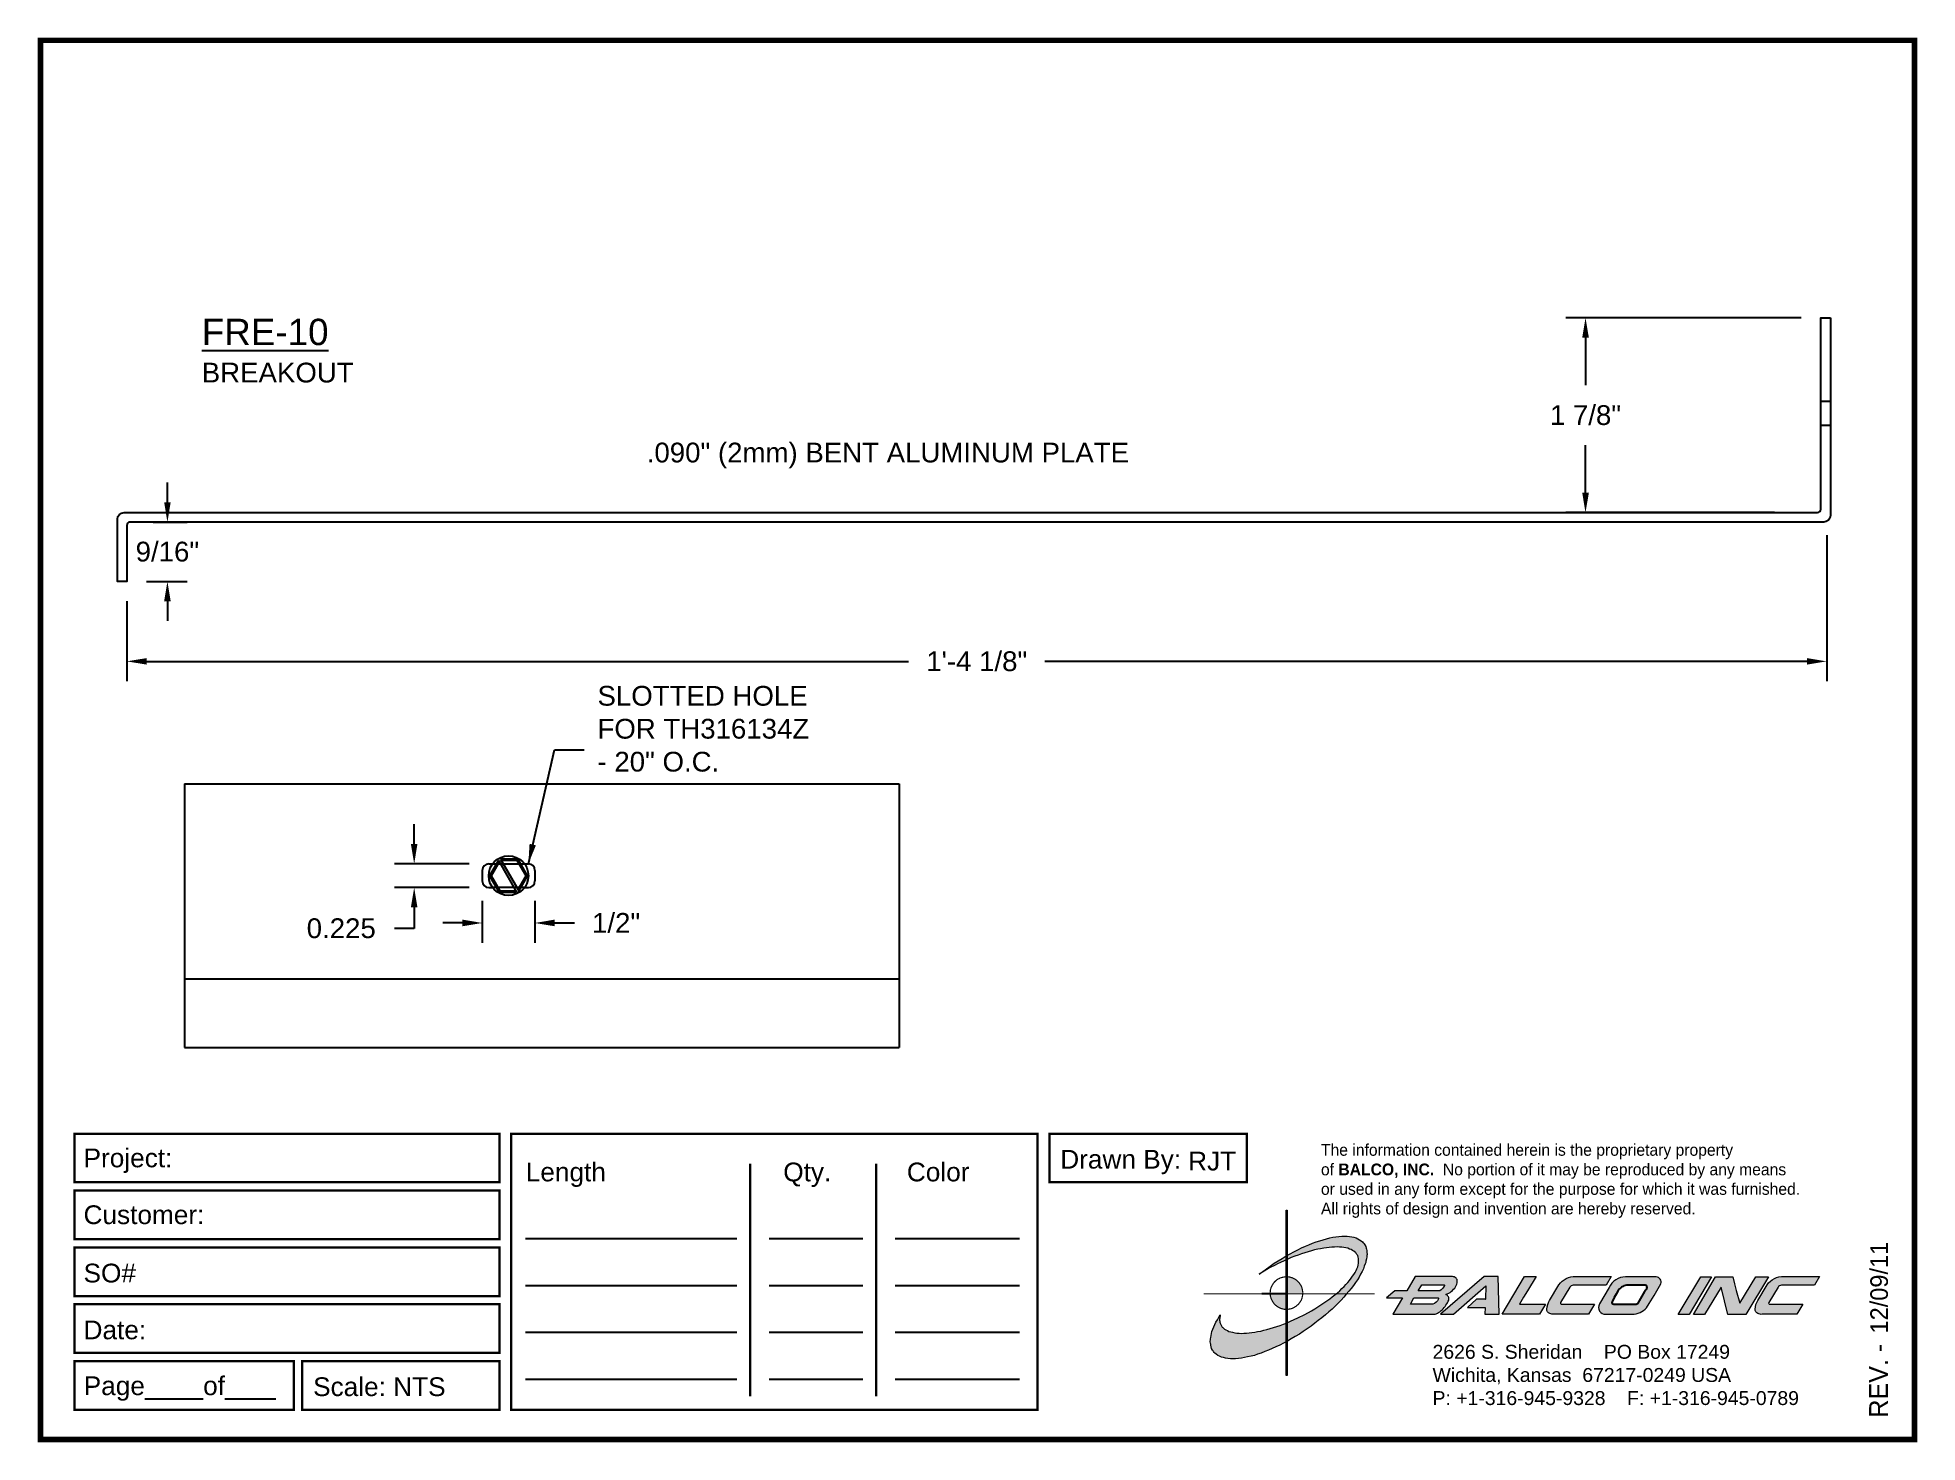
# Paper-space layout 'Breakout' of a CAD drawing. Header units: inches. Extents: x 0 to 10, y 0 to 7.5.
# The model-space entities are those that its viewports show. They can reach past a viewport. Long polylines and large blocks are cut down to what shows.
import ezdxf

# ---------------------------------------------------------------- set-up
doc = ezdxf.new("R2010")
doc.units = ezdxf.units.IN
doc.header["$MEASUREMENT"] = 0
doc.linetypes.add('HIDDEN', pattern=[0.375, 0.25, -0.125])
for name, color, linetype in [('ANCHORS', 4, 'Continuous'), ('Border', 7, 'Continuous'), ('DIMENSIONS', 3, 'Continuous'), ('METALS', 7, 'Continuous'), ('TEXT', 2, 'Continuous')]:
    doc.layers.add(name, color=color, linetype=linetype)
doc.styles.add('ARIAL', font='arial.ttf')
doc.styles.add('Copyright', font='ERASDEMI.TTF')
doc.dimstyles.new('Arial', dxfattribs={"dimtxt": 0.1875, "dimasz": 0.1875, "dimexe": 0.1875, "dimexo": 0.1875, "dimgap": 0.1875, "dimtad": 0, "dimtih": 1, "dimtoh": 1, "dimdec": 4, "dimzin": 3, "dimdsep": 46, "dimlunit": 4, "dimtxsty": 'ARIAL', "dimcen": 0.1875, "dimadec": 0, "dimazin": 0, "dimtfac": 1, "dimtdec": 4, "dimtofl": 0, "dimtmove": 0, "dimatfit": 3, "dimfxl": 0, "dimfrac": 2, "dimtolj": 1, "dimtzin": 0, "dimarcsym": 0})

# ---------------------------------------------------------------- blocks, each defined once
blk = doc.blocks.new('ACADlogo')
h = blk.add_hatch(color=256)
h.paths.add_polyline_path([(-3.346, 1.223), (-3.351, 1.223), (-3.351, 0.979), (-3.346, 0.982)])
h.paths.add_polyline_path([(-3.346, 0.961), (-3.351, 0.959), (-3.351, 0.868), (-3.346, 0.868)])
h.paths.add_polyline_path([(-3.346, 0.777), (-3.351, 0.777), (-3.351, 0.699), (-3.351, 0.695), (-3.35, 0.695), (-3.346, 0.695)])
h.paths.add_polyline_path([(-3.346, 0.864), (-3.346, 0.868), (-3.35, 0.868), (-3.351, 0.868), (-3.351, 0.777), (-3.346, 0.777), (-3.346, 0.778), (-3.348, 0.778)])
h.paths.add_polyline_path([(-3.346, 0.524), (-3.351, 0.521), (-3.351, 0.342), (-3.346, 0.342)])
h.paths.add_polyline_path([(-3.346, 0.695), (-3.351, 0.695), (-3.351, 0.621), (-3.346, 0.623)])
h.paths.add_polyline_path([(-3.346, 0.623), (-3.351, 0.621), (-3.351, 0.521), (-3.346, 0.524)])
h.paths.add_polyline_path([(-3.346, 0.982), (-3.351, 0.979), (-3.351, 0.959), (-3.346, 0.961)])
h = blk.add_hatch(color=175)
h.paths.add_polyline_path([(-3.518, 0.573), (-3.534, 0.571), (-3.548, 0.569), (-3.562, 0.567), (-3.576, 0.567), (-3.589, 0.566), (-3.602, 0.567), (-3.614, 0.568), (-3.625, 0.569), (-3.636, 0.572), (-3.646, 0.574), (-3.656, 0.577), (-3.664, 0.581), (-3.673, 0.585), (-3.679, 0.589), (-3.685, 0.595), (-3.688, 0.598), (-3.691, 0.6), (-3.695, 0.607), (-3.699, 0.614), (-3.703, 0.621), (-3.704, 0.626), (-3.705, 0.631), (-3.706, 0.637), (-3.706, 0.642), (-3.705, 0.648), (-3.705, 0.653), (-3.703, 0.659), (-3.702, 0.665), (-3.71, 0.652), (-3.717, 0.639), (-3.725, 0.626), (-3.731, 0.613), (-3.737, 0.601), (-3.741, 0.589), (-3.746, 0.577), (-3.749, 0.566), (-3.751, 0.555), (-3.753, 0.544), (-3.754, 0.538), (-3.754, 0.533), (-3.755, 0.523), (-3.754, 0.513), (-3.753, 0.508), (-3.752, 0.503), (-3.75, 0.494), (-3.748, 0.486), (-3.743, 0.477), (-3.74, 0.473), (-3.738, 0.469), (-3.734, 0.465), (-3.73, 0.461), (-3.723, 0.455), (-3.715, 0.449), (-3.706, 0.445), (-3.695, 0.44), (-3.685, 0.437), (-3.674, 0.434), (-3.661, 0.432), (-3.648, 0.431), (-3.634, 0.431), (-3.62, 0.431), (-3.604, 0.433), (-3.588, 0.435), (-3.572, 0.438), (-3.556, 0.441), (-3.538, 0.445), (-3.52, 0.449), (-3.503, 0.456), (-3.483, 0.461), (-3.464, 0.469), (-3.445, 0.477), (-3.426, 0.485), (-3.406, 0.494), (-3.385, 0.503), (-3.364, 0.514), (-3.351, 0.521), (-3.351, 0.621), (-3.364, 0.616), (-3.382, 0.609), (-3.4, 0.603), (-3.418, 0.598), (-3.436, 0.592), (-3.453, 0.587), (-3.47, 0.583), (-3.486, 0.579), (-3.503, 0.576)])
h.paths.add_polyline_path([(-3.215, 0.687), (-3.251, 0.667), (-3.289, 0.649), (-3.327, 0.631), (-3.345, 0.623), (-3.346, 0.623), (-3.346, 0.524), (-3.343, 0.525), (-3.323, 0.537), (-3.302, 0.549), (-3.28, 0.563), (-3.259, 0.577), (-3.238, 0.59), (-3.218, 0.605), (-3.198, 0.62), (-3.179, 0.635), (-3.16, 0.65), (-3.141, 0.665), (-3.123, 0.681), (-3.106, 0.696), (-3.089, 0.712), (-3.074, 0.727), (-3.058, 0.743), (-3.043, 0.759), (-3.03, 0.775), (-3.028, 0.777), (-3.085, 0.777), (-3.091, 0.772), (-3.105, 0.761), (-3.118, 0.75), (-3.134, 0.739), (-3.149, 0.729), (-3.165, 0.718), (-3.182, 0.707), (-3.198, 0.697)])
h.paths.add_polyline_path([(-2.921, 1.009), (-2.922, 1.015), (-2.924, 1.02), (-2.926, 1.029), (-2.931, 1.038), (-2.934, 1.043), (-2.936, 1.047), (-2.94, 1.05), (-2.943, 1.054), (-2.951, 1.06), (-2.959, 1.066), (-2.968, 1.071), (-2.978, 1.075), (-2.989, 1.079), (-3, 1.081), (-3.013, 1.083), (-3.026, 1.084), (-3.04, 1.084), (-3.054, 1.084), (-3.07, 1.083), (-3.085, 1.081), (-3.102, 1.079), (-3.118, 1.075), (-3.136, 1.07), (-3.153, 1.066), (-3.171, 1.06), (-3.191, 1.054), (-3.21, 1.047), (-3.229, 1.039), (-3.248, 1.031), (-3.268, 1.022), (-3.289, 1.012), (-3.31, 1.002), (-3.33, 0.991), (-3.346, 0.982), (-3.346, 0.961), (-3.342, 0.962), (-3.323, 0.971), (-3.305, 0.978), (-3.287, 0.984), (-3.268, 0.991), (-3.251, 0.996), (-3.234, 1.002), (-3.216, 1.007), (-3.199, 1.011), (-3.182, 1.015), (-3.167, 1.018), (-3.15, 1.021), (-3.136, 1.023), (-3.121, 1.025), (-3.107, 1.026), (-3.093, 1.026), (-3.079, 1.027), (-3.067, 1.026), (-3.054, 1.026), (-3.043, 1.025), (-3.032, 1.022), (-3.022, 1.02), (-3.013, 1.016), (-3.004, 1.013), (-2.997, 1.009), (-2.989, 1.005), (-2.983, 0.999), (-2.98, 0.996), (-2.978, 0.994), (-2.973, 0.987), (-2.969, 0.981), (-2.967, 0.973), (-2.965, 0.965), (-2.964, 0.957), (-2.964, 0.949), (-2.964, 0.944), (-2.965, 0.94), (-2.967, 0.93), (-2.969, 0.921), (-2.973, 0.911), (-2.978, 0.901), (-2.983, 0.891), (-2.989, 0.881), (-2.996, 0.871), (-3.004, 0.86), (-3.012, 0.849), (-3.021, 0.838), (-3.032, 0.827), (-3.042, 0.816), (-3.053, 0.805), (-3.065, 0.794), (-3.077, 0.783), (-3.085, 0.777), (-3.028, 0.777), (-3.016, 0.791), (-3.004, 0.806), (-2.992, 0.822), (-2.981, 0.837), (-2.971, 0.852), (-2.962, 0.866), (-2.954, 0.882), (-2.946, 0.896), (-2.939, 0.91), (-2.934, 0.924), (-2.929, 0.938), (-2.926, 0.944), (-2.925, 0.951), (-2.922, 0.963), (-2.92, 0.975), (-2.92, 0.982), (-2.919, 0.987), (-2.92, 0.999), (-2.92, 1.005)])
h.paths.add_polyline_path([(-3.372, 0.966), (-3.393, 0.953), (-3.415, 0.94), (-3.435, 0.925), (-3.455, 0.911), (-3.475, 0.897), (-3.494, 0.882), (-3.468, 0.898), (-3.439, 0.915), (-3.41, 0.93), (-3.396, 0.938), (-3.38, 0.945), (-3.351, 0.959), (-3.351, 0.979)])
h = blk.add_hatch(color=256)
h.paths.add_polyline_path([(-3.268, 0.814), (-3.27, 0.819), (-3.273, 0.824), (-3.276, 0.828), (-3.279, 0.833), (-3.282, 0.837), (-3.286, 0.841), (-3.29, 0.845), (-3.294, 0.849), (-3.298, 0.852), (-3.303, 0.855), (-3.308, 0.858), (-3.313, 0.86), (-3.318, 0.863), (-3.323, 0.864), (-3.328, 0.866), (-3.334, 0.867), (-3.339, 0.868), (-3.345, 0.868), (-3.346, 0.868), (-3.346, 0.777), (-3.335, 0.777), (-3.262, 0.777), (-3.262, 0.781), (-3.262, 0.787), (-3.263, 0.792), (-3.264, 0.798), (-3.265, 0.803), (-3.266, 0.808)])
h.paths.add_polyline_path([(-3.351, 0.777), (-3.436, 0.777), (-3.435, 0.773), (-3.435, 0.768), (-3.434, 0.762), (-3.432, 0.757), (-3.431, 0.752), (-3.428, 0.747), (-3.426, 0.742), (-3.423, 0.737), (-3.42, 0.732), (-3.417, 0.728), (-3.414, 0.723), (-3.41, 0.719), (-3.406, 0.716), (-3.401, 0.712), (-3.397, 0.709), (-3.392, 0.706), (-3.387, 0.704), (-3.382, 0.701), (-3.377, 0.699), (-3.372, 0.698), (-3.367, 0.696), (-3.361, 0.695), (-3.356, 0.695), (-3.351, 0.695)])
h.paths.add_polyline_path([(-3.346, 0.868), (-3.35, 0.868), (-3.351, 0.868), (-3.351, 0.777), (-3.346, 0.777)])
h = blk.add_hatch(color=256)
h.paths.add_polyline_path([(-2.438, 0.844, 0.412988), (-2.461, 0.869), (-2.663, 0.869), (-2.707, 0.794), (-2.771, 0.794), (-2.815, 0.755), (-2.73, 0.755), (-2.781, 0.668), (-2.563, 0.668, 0.107996), (-2.538, 0.677, 0.108939), (-2.494, 0.724, 0.080345), (-2.483, 0.745, 0.419497), (-2.499, 0.773, 0.149928), (-2.447, 0.815, 0.134283)])
h.paths.add_polyline_path([(-2.507, 0.821, -0.209012), (-2.532, 0.794), (-2.538, 0.794), (-2.646, 0.794), (-2.627, 0.825), (-2.51, 0.825, -0.56619)], flags=16)
h.paths.add_polyline_path([(-2.538, 0.75, -0.241309), (-2.569, 0.722), (-2.688, 0.722), (-2.669, 0.755), (-2.541, 0.755, -0.56619)], flags=16)
for points in [[(-2.285, 0.819), (-2.287, 0.748), (-2.335, 0.748), (-2.383, 0.705), (-2.29, 0.705), (-2.292, 0.668), (-2.215, 0.668), (-2.221, 0.869), (-2.295, 0.869), (-2.527, 0.668), (-2.458, 0.668)], [(-2.018, 0.869), (-2.079, 0.869), (-2.198, 0.668), (-2, 0.668), (-1.968, 0.722), (-2.107, 0.722), (-2.085, 0.759), (-2.064, 0.794)], [(-1.617, 0.869), (-1.807, 0.869, 0.270182), (-1.896, 0.825), (-1.946, 0.742, 0.109019), (-1.961, 0.695, 0.340665), (-1.945, 0.672, 0.129907), (-1.923, 0.668), (-1.738, 0.668), (-1.706, 0.722), (-1.878, 0.722), (-1.882, 0.722, -0.601242), (-1.887, 0.731), (-1.838, 0.813, -0.253048), (-1.821, 0.823), (-1.645, 0.823)], [(-1.083, 0.867), (-1.14, 0.867), (-1.261, 0.667), (-1.26, 0.667), (-1.202, 0.667)], [(-0.96, 0.83), (-0.969, 0.867), (-1.061, 0.867), (-1.179, 0.667), (-1.12, 0.667), (-1.031, 0.812), (-0.995, 0.667), (-0.9, 0.667), (-0.778, 0.867), (-0.846, 0.867), (-0.931, 0.727), (-0.951, 0.795)], [(-0.507, 0.869), (-0.697, 0.869, 0.270182), (-0.786, 0.825), (-0.836, 0.742, 0.109019), (-0.85, 0.695, 0.340665), (-0.835, 0.672, 0.129907), (-0.812, 0.668), (-0.628, 0.668), (-0.595, 0.722), (-0.768, 0.722), (-0.772, 0.722, -0.601242), (-0.777, 0.731), (-0.728, 0.813, -0.253048), (-0.71, 0.823), (-0.534, 0.823)], [(-3.346, 0.623), (-3.351, 0.621), (-3.351, 0.521), (-3.346, 0.524)]]:
    blk.add_hatch(color=256).paths.add_polyline_path(points)
h = blk.add_hatch(color=256)
h.paths.add_polyline_path([(-1.377, 0.868), (-1.383, 0.868), (-1.383, 0.868), (-1.44, 0.868), (-1.492, 0.868), (-1.541, 0.868, 0.297712), (-1.628, 0.811), (-1.68, 0.723, 0.585116), (-1.646, 0.668), (-1.506, 0.668, 0.210586), (-1.429, 0.703), (-1.415, 0.726), (-1.389, 0.769), (-1.352, 0.831, 0.4352)])
h.paths.add_polyline_path([(-1.437, 0.823, -0.603783), (-1.428, 0.805), (-1.431, 0.801), (-1.434, 0.796), (-1.438, 0.789), (-1.474, 0.728, -0.229001), (-1.489, 0.722), (-1.494, 0.722), (-1.501, 0.722), (-1.597, 0.722), (-1.604, 0.722, -0.492401), (-1.613, 0.734), (-1.601, 0.757), (-1.591, 0.775), (-1.582, 0.791, -0.238368), (-1.535, 0.823)], flags=16)
for q in [(-3.48, 0.777), (-3.351, 0.642)]:
    blk.add_line((-3.351, 0.777), q)
at = {"color": 7, "lineweight": 0}
for points in [[(-3.351, 1.223), (-3.346, 1.223), (-3.346, 0.342), (-3.351, 0.342), (-3.351, 1.223)], [(-2.292, 0.668), (-2.215, 0.668), (-2.221, 0.869), (-2.295, 0.869), (-2.527, 0.668), (-2.458, 0.668), (-2.285, 0.819), (-2.287, 0.748), (-2.286, 0.748), (-2.335, 0.748), (-2.383, 0.705), (-2.29, 0.705), (-2.292, 0.668), (-2.292, 0.668)], [(-2.198, 0.668), (-2.079, 0.869), (-2.018, 0.869), (-2.064, 0.794), (-2.085, 0.759), (-2.107, 0.722), (-1.968, 0.722), (-2, 0.668), (-2.198, 0.668), (-2.198, 0.668)], [(-1.383, 0.868), (-1.383, 0.868)], [(-1.261, 0.667), (-1.14, 0.867), (-1.083, 0.867), (-1.202, 0.667), (-1.26, 0.667), (-1.261, 0.667), (-1.261, 0.667)], [(-0.9, 0.667), (-0.995, 0.667), (-1.031, 0.812), (-1.12, 0.667), (-1.179, 0.667), (-1.061, 0.867), (-0.969, 0.867), (-0.96, 0.83), (-0.951, 0.795), (-0.931, 0.727), (-0.846, 0.867), (-0.778, 0.867), (-0.9, 0.667), (-0.9, 0.667)]]:
    blk.add_lwpolyline(points, dxfattribs=at)
at = {"color": 175, "lineweight": 0}
blk.add_lwpolyline([(-2.926, 1.029), (-2.924, 1.02), (-2.922, 1.015), (-2.921, 1.009), (-2.92, 1.005), (-2.92, 0.999), (-2.919, 0.987), (-2.92, 0.982), (-2.92, 0.975), (-2.922, 0.963), (-2.925, 0.951), (-2.926, 0.944), (-2.929, 0.938), (-2.934, 0.924), (-2.939, 0.91), (-2.946, 0.896), (-2.954, 0.882), (-2.962, 0.866), (-2.971, 0.852), (-2.981, 0.837), (-2.992, 0.822), (-3.004, 0.806), (-3.016, 0.791), (-3.03, 0.775), (-3.043, 0.759), (-3.058, 0.743), (-3.074, 0.727), (-3.089, 0.712), (-3.106, 0.696), (-3.123, 0.681), (-3.141, 0.665), (-3.16, 0.65), (-3.179, 0.635), (-3.198, 0.62), (-3.218, 0.605), (-3.238, 0.59), (-3.259, 0.577), (-3.28, 0.563), (-3.302, 0.549), (-3.323, 0.537), (-3.343, 0.525), (-3.364, 0.514), (-3.385, 0.503), (-3.406, 0.494), (-3.426, 0.485), (-3.445, 0.477), (-3.464, 0.469), (-3.483, 0.461), (-3.503, 0.456), (-3.52, 0.449), (-3.538, 0.445), (-3.556, 0.441), (-3.572, 0.438), (-3.588, 0.435), (-3.604, 0.433), (-3.62, 0.431), (-3.634, 0.431), (-3.648, 0.431), (-3.661, 0.432), (-3.674, 0.434), (-3.685, 0.437), (-3.695, 0.44), (-3.706, 0.445), (-3.715, 0.449), (-3.723, 0.455), (-3.73, 0.461), (-3.734, 0.465), (-3.738, 0.469), (-3.74, 0.473), (-3.743, 0.477), (-3.748, 0.486), (-3.75, 0.494), (-3.752, 0.503), (-3.753, 0.508), (-3.754, 0.513), (-3.755, 0.523), (-3.754, 0.533), (-3.754, 0.538), (-3.753, 0.544), (-3.751, 0.555), (-3.749, 0.566), (-3.746, 0.577), (-3.741, 0.589), (-3.737, 0.601), (-3.731, 0.613), (-3.725, 0.626), (-3.717, 0.639), (-3.71, 0.652), (-3.702, 0.665), (-3.703, 0.659), (-3.705, 0.653), (-3.705, 0.648), (-3.706, 0.642), (-3.706, 0.637), (-3.705, 0.631), (-3.704, 0.626), (-3.703, 0.621), (-3.699, 0.614), (-3.695, 0.607), (-3.691, 0.6), (-3.688, 0.598), (-3.685, 0.595), (-3.679, 0.589), (-3.673, 0.585), (-3.664, 0.581), (-3.656, 0.577), (-3.646, 0.574), (-3.636, 0.572), (-3.625, 0.569), (-3.614, 0.568), (-3.602, 0.567), (-3.589, 0.566), (-3.576, 0.567), (-3.562, 0.567), (-3.548, 0.569), (-3.534, 0.571), (-3.518, 0.573), (-3.503, 0.576), (-3.486, 0.579), (-3.47, 0.583), (-3.453, 0.587), (-3.436, 0.592), (-3.418, 0.598), (-3.4, 0.603), (-3.382, 0.609), (-3.364, 0.616), (-3.345, 0.623), (-3.327, 0.631), (-3.289, 0.649), (-3.251, 0.667), (-3.215, 0.687), (-3.198, 0.697), (-3.182, 0.707), (-3.165, 0.718), (-3.149, 0.729), (-3.134, 0.739), (-3.118, 0.75), (-3.105, 0.761), (-3.091, 0.772), (-3.077, 0.783), (-3.065, 0.794), (-3.053, 0.805), (-3.042, 0.816), (-3.032, 0.827), (-3.021, 0.838), (-3.012, 0.849), (-3.004, 0.86), (-2.996, 0.871), (-2.989, 0.881), (-2.983, 0.891), (-2.978, 0.901), (-2.973, 0.911), (-2.969, 0.921), (-2.967, 0.93), (-2.965, 0.94), (-2.964, 0.944), (-2.964, 0.949), (-2.964, 0.957), (-2.965, 0.965), (-2.967, 0.973), (-2.969, 0.981), (-2.973, 0.987), (-2.978, 0.994), (-2.98, 0.996), (-2.983, 0.999), (-2.989, 1.005), (-2.997, 1.009), (-3.004, 1.013), (-3.013, 1.016), (-3.022, 1.02), (-3.032, 1.022), (-3.043, 1.025), (-3.054, 1.026), (-3.067, 1.026), (-3.079, 1.027), (-3.093, 1.026), (-3.107, 1.026), (-3.121, 1.025), (-3.136, 1.023), (-3.15, 1.021), (-3.167, 1.018), (-3.182, 1.015), (-3.199, 1.011), (-3.216, 1.007), (-3.234, 1.002), (-3.251, 0.996), (-3.268, 0.991), (-3.287, 0.984), (-3.305, 0.978), (-3.323, 0.971), (-3.342, 0.962), (-3.38, 0.945), (-3.396, 0.938), (-3.41, 0.93), (-3.439, 0.915), (-3.468, 0.898), (-3.494, 0.882), (-3.475, 0.897), (-3.455, 0.911), (-3.435, 0.925), (-3.415, 0.94), (-3.393, 0.953), (-3.372, 0.966), (-3.351, 0.979), (-3.33, 0.991), (-3.31, 1.002), (-3.289, 1.012), (-3.268, 1.022), (-3.248, 1.031), (-3.229, 1.039), (-3.21, 1.047), (-3.191, 1.054), (-3.171, 1.06), (-3.153, 1.066), (-3.136, 1.07), (-3.118, 1.075), (-3.102, 1.079), (-3.085, 1.081), (-3.07, 1.083), (-3.054, 1.084), (-3.04, 1.084), (-3.026, 1.084), (-3.013, 1.083), (-3, 1.081), (-2.989, 1.079), (-2.978, 1.075), (-2.968, 1.071), (-2.959, 1.066), (-2.951, 1.06), (-2.943, 1.054), (-2.94, 1.05), (-2.936, 1.047), (-2.934, 1.043), (-2.931, 1.038), (-2.926, 1.029), (-2.926, 1.029)], dxfattribs=at)
at = {"color": 7, "lineweight": 0, "const_width": 0.0064}
blk.add_lwpolyline([(-3.262, 0.781), (-3.262, 0.787), (-3.263, 0.792), (-3.264, 0.798), (-3.265, 0.803), (-3.266, 0.808), (-3.268, 0.814), (-3.27, 0.819), (-3.273, 0.824), (-3.276, 0.828), (-3.279, 0.833), (-3.282, 0.837), (-3.286, 0.841), (-3.29, 0.845), (-3.294, 0.849), (-3.298, 0.852), (-3.303, 0.855), (-3.308, 0.858), (-3.313, 0.86), (-3.318, 0.863), (-3.323, 0.864), (-3.328, 0.866), (-3.334, 0.867), (-3.339, 0.868), (-3.345, 0.868), (-3.35, 0.868), (-3.356, 0.868), (-3.361, 0.867), (-3.367, 0.866), (-3.372, 0.865), (-3.377, 0.863), (-3.382, 0.862), (-3.387, 0.859), (-3.392, 0.857), (-3.397, 0.854), (-3.401, 0.851), (-3.406, 0.847), (-3.41, 0.843), (-3.414, 0.839), (-3.417, 0.835), (-3.42, 0.831), (-3.423, 0.826), (-3.426, 0.821), (-3.428, 0.816), (-3.431, 0.811), (-3.432, 0.806), (-3.434, 0.801), (-3.435, 0.795), (-3.435, 0.79), (-3.436, 0.784), (-3.436, 0.779), (-3.435, 0.773), (-3.435, 0.768), (-3.434, 0.762), (-3.432, 0.757), (-3.431, 0.752), (-3.428, 0.747), (-3.426, 0.742), (-3.423, 0.737), (-3.42, 0.732), (-3.417, 0.728), (-3.414, 0.723), (-3.41, 0.719), (-3.406, 0.716), (-3.401, 0.712), (-3.397, 0.709), (-3.392, 0.706), (-3.387, 0.704), (-3.382, 0.701), (-3.377, 0.699), (-3.372, 0.698), (-3.367, 0.696), (-3.361, 0.695), (-3.356, 0.695), (-3.35, 0.695), (-3.345, 0.695), (-3.339, 0.695), (-3.334, 0.696), (-3.328, 0.697), (-3.323, 0.698), (-3.318, 0.7), (-3.313, 0.702), (-3.308, 0.705), (-3.303, 0.708), (-3.298, 0.711), (-3.294, 0.714), (-3.29, 0.718), (-3.286, 0.721), (-3.282, 0.726), (-3.279, 0.73), (-3.276, 0.734), (-3.273, 0.739), (-3.27, 0.744), (-3.268, 0.749), (-3.266, 0.754), (-3.265, 0.76), (-3.264, 0.765), (-3.263, 0.77), (-3.262, 0.776), (-3.262, 0.781)], dxfattribs=at)
at = {"color": 7, "lineweight": 0}
for points in [[(-2.447, 0.815, 0.130368), (-2.438, 0.843, 0.448367), (-2.463, 0.869), (-2.663, 0.869), (-2.707, 0.794), (-2.771, 0.794), (-2.815, 0.755), (-2.73, 0.755), (-2.781, 0.668), (-2.563, 0.668, 0.107996), (-2.538, 0.677, 0.108939), (-2.494, 0.724, 0.077395), (-2.484, 0.744, 0.430878), (-2.499, 0.773, 0.149928)], [(-2.507, 0.821, -0.209012), (-2.532, 0.794), (-2.538, 0.794), (-2.646, 0.794), (-2.627, 0.825), (-2.512, 0.825), (-2.509, 0.825, -0.531288)], [(-1.838, 0.813), (-1.887, 0.731, 0.587385), (-1.882, 0.722), (-1.878, 0.722), (-1.706, 0.722), (-1.738, 0.668), (-1.923, 0.668, -0.129907), (-1.945, 0.672, -0.349839), (-1.961, 0.696, -0.107341), (-1.946, 0.742), (-1.896, 0.825, -0.270182), (-1.807, 0.869), (-1.617, 0.869), (-1.645, 0.823), (-1.821, 0.823, 0.252436)], [(-1.68, 0.723, 0.585116), (-1.646, 0.668), (-1.506, 0.668, 0.210586), (-1.429, 0.703), (-1.415, 0.726), (-1.389, 0.769), (-1.352, 0.831, 0.4352), (-1.377, 0.868), (-1.383, 0.868), (-1.383, 0.868), (-1.44, 0.868), (-1.492, 0.868), (-1.541, 0.868, 0.297712), (-1.628, 0.811)], [(-0.728, 0.813), (-0.777, 0.731, 0.587385), (-0.772, 0.722), (-0.768, 0.722), (-0.595, 0.722), (-0.628, 0.668), (-0.812, 0.668, -0.129907), (-0.835, 0.672, -0.349839), (-0.85, 0.696, -0.107341), (-0.836, 0.742), (-0.786, 0.825, -0.270182), (-0.697, 0.869), (-0.507, 0.869), (-0.534, 0.823), (-0.71, 0.823, 0.252436)], [(-2.569, 0.722), (-2.688, 0.722), (-2.669, 0.755), (-2.543, 0.755), (-2.54, 0.755, -0.531288), (-2.538, 0.75, -0.241309)]]:
    blk.add_lwpolyline(points, format="xyb", close=True, dxfattribs=at)
blk.add_lwpolyline([(-1.437, 0.823), (-1.535, 0.823, 0.238368), (-1.582, 0.791), (-1.591, 0.775), (-1.601, 0.757), (-1.613, 0.734, 0.490298), (-1.604, 0.722), (-1.597, 0.722), (-1.501, 0.722), (-1.494, 0.722), (-1.489, 0.722, 0.229001), (-1.474, 0.728), (-1.438, 0.789), (-1.434, 0.796), (-1.431, 0.801), (-1.428, 0.805, 0.603783)], format="xyb", close=True)
blk.add_lwpolyline([(-2.879, 0.777, 0.00455, 0.00455, 0), (-3.791, 0.777, 0.00183, 0.00183, 0), (-3.791, 0.777, 0.00183, 0.00183, 0)], format="xyseb", dxfattribs=at)
blk = doc.blocks.new('Quantity Data')
at = {"layer": 'Border', "color": 253}
for p, q in [((2.755, 1.254), (3.881, 1.254)), ((4.054, 1.254), (4.553, 1.254)), ((4.725, 1.254), (5.389, 1.254)), ((2.755, 1.004), (3.881, 1.004)), ((4.054, 1.004), (4.553, 1.004)), ((4.725, 1.004), (5.389, 1.004)), ((2.755, 0.754), (3.881, 0.754)), ((4.054, 0.754), (4.553, 0.754)), ((4.725, 0.754), (5.389, 0.754)), ((2.755, 0.504), (3.881, 0.504)), ((4.054, 0.504), (4.553, 0.504)), ((4.725, 0.504), (5.389, 0.504))]:
    blk.add_line(p, q, dxfattribs=at)
at = {"layer": 'Border', "const_width": 0.0125}
blk.add_lwpolyline([(5.485, 0.341), (2.678, 0.341), (2.678, 1.813), (5.485, 1.813)], close=True, dxfattribs=at)
for points in [[(3.953, 1.653), (3.953, 0.412)], [(4.625, 1.653), (4.625, 0.412)]]:
    blk.add_lwpolyline(points, dxfattribs=at)
at = {"layer": 'Border', "style": 'ARIAL'}
for s, p in [('Length', (2.756, 1.559)), ('Qty.', (4.129, 1.559)), ('Color', (4.788, 1.559))]:
    blk.add_text(s, height=0.1, dxfattribs=at).set_placement(p)
blk = doc.blocks.new('Drawn By')
at = {"layer": 'Border', "const_width": 0.0125}
blk.add_lwpolyline([(5.38, 1.813), (6.432, 1.813), (6.432, 1.554), (5.38, 1.554)], close=True, dxfattribs=at)
at = {"layer": 'Border', "style": 'ARIAL'}
blk.add_text('Drawn By: ', height=0.1, dxfattribs=at).set_placement((5.438, 1.627))
blk.add_attdef('XXX', (6.12, 1.617), '', height=0.1, dxfattribs=at)
blk = doc.blocks.new('Project Info')
at = {"layer": 'Border', "const_width": 0.0125}
for points in [[(0.182, 1.813), (2.448, 1.813), (2.448, 1.554), (0.182, 1.554)], [(0.182, 1.51), (2.448, 1.51), (2.448, 1.251), (0.182, 1.251)], [(0.182, 1.207), (2.448, 1.207), (2.448, 0.947), (0.182, 0.947)], [(0.182, 0.904), (2.448, 0.904), (2.448, 0.644), (0.182, 0.644)], [(0.182, 0.6), (1.352, 0.6), (1.352, 0.341), (0.182, 0.341)], [(1.396, 0.6), (2.448, 0.6), (2.448, 0.341), (1.396, 0.341)]]:
    blk.add_lwpolyline(points, close=True, dxfattribs=at)
at = {"layer": 'Border', "style": 'ARIAL'}
for s, p in [('Project:', (0.23, 1.634)), ('Customer:', (0.23, 1.331)), ('SO#', (0.23, 1.02)), ('Date:', (0.23, 0.717)), ('Page%%u        %%uof%%u       ', (0.231, 0.419)), ('Scale: NTS', (1.454, 0.414))]:
    blk.add_text(s, height=0.1, dxfattribs=at).set_placement(p)
blk = doc.blocks.new('REV')
at = {"style": 'Copyright'}
blk.add_text('REV. -', height=0.1, rotation=90, dxfattribs=at).set_placement((-0.142, 0.117))
at = {"style": 'Copyright', "flags": 4}
blk.add_attdef('REVISIONDATE', (-0.142, 0.566), '', height=0.0938, rotation=90, dxfattribs=at)
blk = doc.blocks.new('*D11')
at = {"layer": 'Defpoints', "color": 0}
for p in [(51.996, 7.343), (35.871, 6.718), (51.996, 5.959)]:
    blk.add_point(p, dxfattribs=at)
at = {"layer": 'DIMENSIONS', "color": 0, "lineweight": -2}
for p, q in [((51.996, 7.155), (51.996, 5.772)), ((35.871, 6.53), (35.871, 5.772)), ((36.058, 5.959), (43.287, 5.959)), ((51.808, 5.959), (44.58, 5.959))]:
    blk.add_line(p, q, dxfattribs=at)
at = {"layer": 'DIMENSIONS', "color": 0}
for points in [[(36.058, 5.99), (36.058, 5.928), (35.871, 5.959)], [(51.808, 5.99), (51.808, 5.928), (51.996, 5.959)]]:
    blk.add_solid(points, dxfattribs=at)
at = {"layer": 'DIMENSIONS', "color": 0, "insert": (43.933, 5.959), "char_height": 0.1875, "attachment_point": 5, "style": 'ARIAL'}
blk.add_mtext('\\A1;1\'-4 1/8"', dxfattribs=at)
blk = doc.blocks.new('*D12')
at = {"layer": 'Defpoints', "color": 0}
for p in [(35.933, 7.28), (35.871, 6.718), (36.255, 6.718)]:
    blk.add_point(p, dxfattribs=at)
at = {"layer": 'DIMENSIONS', "color": 0, "lineweight": -2}
for p, q in [((36.255, 7.468), (36.255, 7.655)), ((36.121, 7.28), (36.442, 7.28)), ((36.058, 6.718), (36.442, 6.718)), ((36.255, 6.53), (36.255, 6.343))]:
    blk.add_line(p, q, dxfattribs=at)
at = {"layer": 'DIMENSIONS', "color": 0}
for points in [[(36.224, 7.468), (36.286, 7.468), (36.255, 7.28)], [(36.224, 6.53), (36.286, 6.53), (36.255, 6.718)]]:
    blk.add_solid(points, dxfattribs=at)
at = {"layer": 'DIMENSIONS', "color": 0, "insert": (36.255, 6.999), "char_height": 0.1875, "attachment_point": 5, "style": 'ARIAL'}
blk.add_mtext('\\A1;9/16"', dxfattribs=at)
blk = doc.blocks.new('*D13')
at = {"layer": 'Defpoints', "color": 0}
for p in [(51.941, 9.218), (49.708, 7.37), (51.687, 7.37)]:
    blk.add_point(p, dxfattribs=at)
at = {"layer": 'DIMENSIONS', "color": 0, "lineweight": -2}
for p, q in [((51.753, 9.218), (49.521, 9.218)), ((49.708, 9.03), (49.708, 8.579)), ((49.708, 7.558), (49.708, 8.01)), ((51.5, 7.37), (49.521, 7.37))]:
    blk.add_line(p, q, dxfattribs=at)
at = {"layer": 'DIMENSIONS', "color": 0}
for points in [[(49.677, 9.03), (49.74, 9.03), (49.708, 9.218)], [(49.677, 7.558), (49.74, 7.558), (49.708, 7.37)]]:
    blk.add_solid(points, dxfattribs=at)
at = {"layer": 'DIMENSIONS', "color": 0, "insert": (49.708, 8.294), "char_height": 0.1875, "attachment_point": 5, "style": 'ARIAL'}
blk.add_mtext('\\A1;1 7/8"', dxfattribs=at)
blk = doc.blocks.new('*D19')
at = {"layer": 'Defpoints', "color": 0}
for p in [(39.304, 4.038), (38.596, 3.813), (39.304, 3.813)]:
    blk.add_point(p, dxfattribs=at)
at = {"layer": 'DIMENSIONS', "color": 0, "lineweight": -2}
for p, q in [((38.596, 4.226), (38.596, 4.413)), ((39.117, 4.038), (38.408, 4.038)), ((39.117, 3.813), (38.408, 3.813)), ((38.596, 3.626), (38.596, 3.426)), ((38.596, 3.426), (38.408, 3.426))]:
    blk.add_line(p, q, dxfattribs=at)
at = {"layer": 'DIMENSIONS', "color": 0}
for points in [[(38.565, 4.226), (38.627, 4.226), (38.596, 4.038)], [(38.565, 3.626), (38.627, 3.626), (38.596, 3.813)]]:
    blk.add_solid(points, dxfattribs=at)
at = {"layer": 'DIMENSIONS', "color": 0, "insert": (37.904, 3.426), "char_height": 0.1875, "attachment_point": 5, "style": 'ARIAL'}
blk.add_mtext('\\A1;0.225', dxfattribs=at)
blk = doc.blocks.new('*D20')
at = {"layer": 'Defpoints', "color": 0}
for p in [(39.242, 3.876), (39.742, 3.876), (39.742, 3.477)]:
    blk.add_point(p, dxfattribs=at)
at = {"layer": 'DIMENSIONS', "color": 0, "lineweight": -2}
for p, q in [((39.242, 3.688), (39.242, 3.29)), ((39.742, 3.688), (39.742, 3.29)), ((39.054, 3.477), (38.867, 3.477)), ((39.929, 3.477), (40.117, 3.477))]:
    blk.add_line(p, q, dxfattribs=at)
at = {"layer": 'DIMENSIONS', "color": 0}
for points in [[(39.054, 3.509), (39.054, 3.446), (39.242, 3.477)], [(39.929, 3.509), (39.929, 3.446), (39.742, 3.477)]]:
    blk.add_solid(points, dxfattribs=at)
at = {"layer": 'DIMENSIONS', "color": 0, "insert": (40.512, 3.477), "char_height": 0.1875, "attachment_point": 5, "style": 'ARIAL'}
blk.add_mtext('\\A1;1/2"', dxfattribs=at)
blk = doc.blocks.new('tapcon head')
for p, q in [((-0.097, 0.144), (0.076, -0.156)), ((-0.076, 0.156), (0.097, -0.144))]:
    blk.add_line(p, q)
for points in [[(-0.097, 0.144), (-0.18, 0), (-0.09, -0.156), (0.076, -0.156)], [(-0.09, 0.131), (-0.166, 0), (-0.083, -0.144), (0.069, -0.144)], [(0.097, -0.144), (0.18, 0), (0.09, 0.156), (-0.076, 0.156)], [(0.09, -0.131), (0.166, 0), (0.083, 0.144), (-0.069, 0.144)]]:
    blk.add_lwpolyline(points)
blk.add_circle((0, 0), 0.188)

msp = doc.modelspace()

# ---------------------------------------------------------------- linework, layer by layer
at = {"linetype": 'HIDDEN', "ltscale": 0.125}
for p, q in [((51.94087, 8.42589), (52.03087, 8.42589)), ((51.94087, 8.20089), (52.03087, 8.20089)), ((39.34157, 4.03829), (39.64157, 4.03829)), ((39.64157, 3.81329), (39.34157, 3.81329))]:
    msp.add_line(p, q, dxfattribs=at)
for p, q in [((36.41725, 4.79579), (43.19674, 4.79579)), ((36.41725, 4.79579), (36.41725, 2.29579)), ((43.19674, 4.79579), (43.19674, 2.29579)), ((39.24157, 3.97579), (39.24157, 3.87579)), ((39.30407, 4.03829), (39.34157, 4.03829)), ((39.64157, 4.03829), (39.67907, 4.03829)), ((39.74157, 3.97579), (39.74157, 3.87579)), ((39.30407, 3.81329), (39.34157, 3.81329)), ((39.64157, 3.81329), (39.67907, 3.81329)), ((36.41725, 2.94829), (43.19674, 2.94829)), ((36.41725, 2.29579), (43.19674, 2.29579))]:
    msp.add_line(p, q)
for centre, start, end in [((39.30407, 3.97579), 90, 180), ((39.67907, 3.97579), 0, 90), ((39.30407, 3.87579), 180, 270), ((39.67907, 3.87579), 270, 0)]:
    msp.add_arc(centre, 0.0625, start, end)
at = {"layer": 'METALS'}
msp.add_lwpolyline([(52.03087, 9.21789), (52.03087, 7.34289, -0.41421356), (51.96837, 7.28039), (35.90212, 7.28039, 0.41421356), (35.87087, 7.24914), (35.87087, 6.71789), (35.78087, 6.71789), (35.78087, 7.30789, -0.41421356), (35.84337, 7.37039), (51.90962, 7.37039, 0.41421356), (51.94087, 7.40164), (51.94087, 9.21789)], format="xyb", close=True, dxfattribs=at)

# ---------------------------------------------------------------- block references
at = {"layer": 'ANCHORS'}
msp.add_blockref('tapcon head', (39.49157, 3.92579), dxfattribs=at)

# ---------------------------------------------------------------- texts
at = {"layer": 'TEXT', "insert": (36.58085, 9.20927), "char_height": 0.25, "width": 4.4375, "attachment_point": 1, "style": 'ARIAL'}
msp.add_mtext('{\\LFRE-10\\P\\H0.75x;\\lBREAKOUT}', dxfattribs=at)
at = {"layer": 'TEXT', "char_height": 0.1875, "style": 'ARIAL'}
for s, insert, attachment_point in [('.090" (2mm) BENT ALUMINUM PLATE', (45.3776, 7.91189), 6), ('SLOTTED HOLE\\PFOR TH316134Z\\P- 20" O.C.', (40.33493, 5.31849), 4)]:
    msp.add_mtext(s, dxfattribs=dict(at, insert=insert, attachment_point=attachment_point))

# ---------------------------------------------------------------- dimensions: what is measured, and where the dimension line sits
at = {"layer": 'DIMENSIONS'}
dim = msp.add_linear_dim(base=(49.70843, 7.37039), p1=(51.94087, 9.21789), p2=(51.68712, 7.37039), angle=90, dimstyle='Arial', override={"dimpost": ''}, dxfattribs=at)
dim.commit()
dim.dimension.update_dxf_attribs({"geometry": '*D13', "text_midpoint": (49.70843, 8.29414)})
for base, p1, p2, override, picture, middle in [((36.25487, 6.71789), (35.93337, 7.28039), (35.87087, 6.71789), {"dimpost": ''}, '*D12', (36.25487, 6.99914)), ((38.59589, 3.81329), (39.30407, 4.03829), (39.30407, 3.81329), {"dimdec": 3, "dimlunit": 2, "dimpost": ''}, '*D19', (37.90383, 3.42557))]:
    dim = msp.add_linear_dim(base=base, p1=p1, p2=p2, angle=90, dimstyle='Arial', override=override, dxfattribs=at)
    dim.commit()
    dim.dimension.update_dxf_attribs({"geometry": picture, "text_midpoint": middle, "dimtype": 160})
for base, p1, p2, picture, middle in [((51.99587, 5.95901), (35.87087, 6.71789), (51.99587, 7.34289), '*D11', (43.93337, 5.95901)), ((39.74157, 3.47729), (39.24157, 3.87579), (39.74157, 3.87579), '*D20', (40.51222, 3.47729))]:
    dim = msp.add_linear_dim(base=base, p1=p1, p2=p2, dimstyle='Arial', override={"dimpost": ''}, dxfattribs=at)
    dim.commit()
    dim.dimension.update_dxf_attribs({"geometry": picture, "text_midpoint": middle})

# ---------------------------------------------------------------- leaders
at = {"layer": 'TEXT'}
msp.add_leader([(39.67907, 4.03829), (39.9256, 5.11975), (40.20993, 5.11975)], dimstyle='Arial', override={"dimgap": 0.125, "dimtad": 0}, dxfattribs=at)

psp = doc.layouts.new('Breakout')

# ---------------------------------------------------------------- linework, layer by layer
at = {"layer": 'Border', "const_width": 0.03}
psp.add_lwpolyline([(0.015, 7.476), (10.008, 7.476), (10.008, 0.015), (0.015, 0.015)], close=True, dxfattribs=at)

# ---------------------------------------------------------------- block references
for name, p in [('Project Info', (0.015, -0.167)), ('Quantity Data', (-0.153, -0.167))]:
    psp.add_blockref(name, p)
psp.add_blockref('Drawn By', (0.015, -0.167)).add_auto_attribs({'XXX': 'RJT'})
at = {"layer": 'Border'}
psp.add_blockref('ACADlogo', (10.008, 0.015), dxfattribs=at)
at = {"layer": 'TEXT'}
psp.add_blockref('REV', (10.008, 0.015), dxfattribs=at).add_auto_attribs({'REVISIONDATE': '12/09/11'})

# ---------------------------------------------------------------- texts
at = {"insert": (6.843, 1.591), "char_height": 0.0625, "width": 50.295, "attachment_point": 1, "style": 'Copyright'}
psp.add_mtext('The information contained herein is the proprietary property\\Pof {\\fEras Bold ITC|b0|i0|c0|p34;BALCO, INC.}  No portion of it may be reproduced by any means\\Por used in any form except for the purpose for which it was furnished.\\PAll rights of design and invention are hereby reserved.', dxfattribs=at)
at = {"layer": 'Border', "insert": (7.438, 0.52), "char_height": 0.074, "width": 2.3438, "attachment_point": 1, "style": 'ARIAL'}
psp.add_mtext('2626 S. Sheridan    PO Box 17249\\PWichita, Kansas  67217-0249 USA \\PP: +1-316-945-9328    F: +1-316-945-0789', dxfattribs=at)

# ---------------------------------------------------------------- viewports
at = {"layer": 'Border'}
psp.add_viewport(center=(5.012, 3.745), size=(9.993, 7.46055), view_center_point=(43.9407, 5.21238), view_height=13.2737062, dxfattribs=at)

doc.saveas('drawing.dxf')
